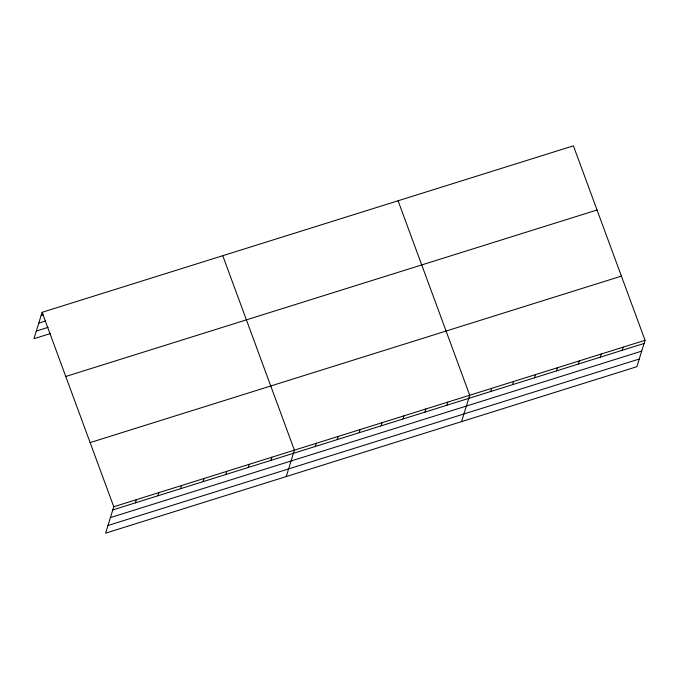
<?xml version="1.0" encoding="UTF-8"?>
<svg xmlns="http://www.w3.org/2000/svg" width="679" height="679" viewBox="0 0 679 679"><rect width="100%" height="100%" fill="white"/><g stroke="black" fill="none" stroke-linecap="round" stroke-linejoin="round"><path stroke-width="1.02" d="M42.123 312.306L113.766 506.763L105.593 533.168L636.877 366.694L645.05 340.289L573.407 145.832L42.123 312.306L33.95 338.711L50.636 333.482M135.367 502.85L136.343 499.685M157.944 495.78L158.928 492.606M180.521 488.702L181.505 485.536M203.106 481.632L204.082 478.457M225.683 474.553L226.667 471.387M248.259 467.475L249.244 464.309M270.845 460.404L271.821 457.23M286.224 476.565L294.406 450.16L222.763 255.703M315.336 446.459L316.321 443.294M337.251 439.593L338.235 436.427M359.166 432.727L360.15 429.561M381.08 425.86L382.065 422.694M403.003 418.994L403.98 415.828M424.918 412.128L425.894 408.953M446.833 405.261L447.809 402.087M461.55 421.634L469.724 395.22L398.081 200.763M490.662 391.528L491.638 388.354M512.577 384.654L513.553 381.488M534.492 377.787L535.476 374.621M556.407 370.921L557.391 367.755M578.321 364.054L579.306 360.888M600.236 357.188L601.221 354.022M622.151 350.322L623.135 347.156M41.147 315.472L43.108 314.852M38.771 323.145L45.646 320.989M36.326 331.046L48.107 327.354M65.77 376.472L597.053 209.998M90.129 442.589L621.412 276.115M113.766 506.763L645.05 340.289M112.782 509.929L644.065 343.455M110.414 517.593L641.697 351.128M107.969 525.504L639.253 359.03"/></g></svg>
